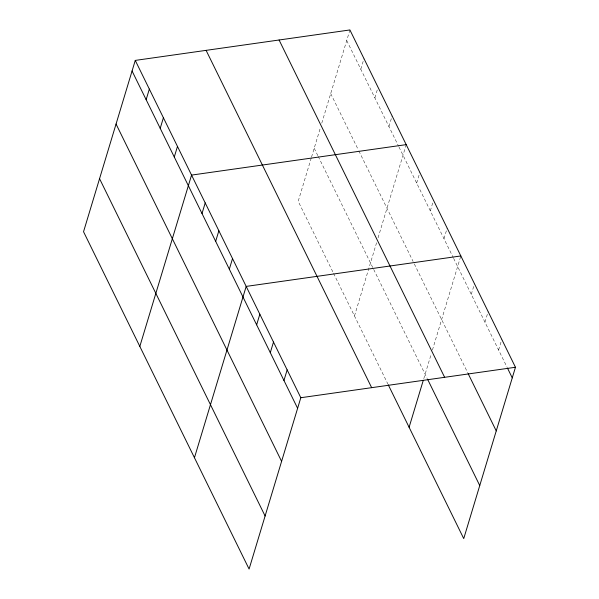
<?xml version="1.0" encoding="UTF-8"?>
<svg xmlns="http://www.w3.org/2000/svg" width="599" height="599" viewBox="0 0 599 599"><rect width="100%" height="100%" fill="white"/><g stroke="black" fill="none" stroke-linecap="round" stroke-linejoin="round"><path stroke-width="0.45" stroke-dasharray="3 2.25" d="M311.27 157.964L298.19 201.279L333.164 272.552M311.532 157.08L320.428 127.632M321.775 123.147L349.913 29.95M360.793 69.214L363.99 58.62M374.862 97.884L377.789 88.173M388.931 126.554L392.128 115.966M354.473 315.965L376.981 241.419M378.066 237.833L406.204 144.636M416.664 183.054L419.862 172.467M430.322 210.885L433.249 201.174M443.979 238.709L447.176 228.122M423.785 378.658L431.34 353.627M432.426 350.048L460.833 255.953M471.293 294.371L474.49 283.776M484.95 322.195L488.148 311.607M498.608 350.026L501.805 339.438M346.716 40.537L398.582 146.216M398.986 147.032L453.218 257.54M453.615 258.356L507.046 367.209M330.7 93.586L358.442 150.109M358.846 150.926L413.1 261.471M414.306 263.927L467.729 372.788M314.205 148.238L317.822 155.605M318.226 156.429L373.304 268.651M373.701 269.468L427.124 378.328M333.568 273.369L387.815 383.899"/><path stroke-width="0.9" d="M135.262 60.409L83.538 231.738L249.087 569.05L300.81 397.721L135.262 60.409L349.913 29.95L515.462 367.262L463.738 538.591L388.219 384.723M146.141 99.666L149.338 89.079M160.21 128.343L163.407 117.748M174.279 157.013L177.476 146.418M139.822 346.424L191.553 175.095L406.204 144.636M202.013 213.514L205.21 202.919M215.67 241.337L218.867 230.75M229.327 269.168L232.524 258.581M194.45 457.733L246.182 286.404L460.833 255.953M256.642 324.823L259.839 314.235M270.299 352.654L273.496 342.066M283.956 380.485L287.153 369.89M409.102 427.282L423.253 380.425M300.81 397.721L515.462 367.262M507.443 368.033L512.265 377.857M468.133 373.604L496.249 430.898M279.082 39.998L444.63 377.31M427.529 379.145L479.747 485.549M206.101 50.353L371.65 387.665M132.065 70.996L297.613 408.308M116.056 124.038L281.597 461.357M99.554 178.689L265.102 516.009"/></g></svg>
